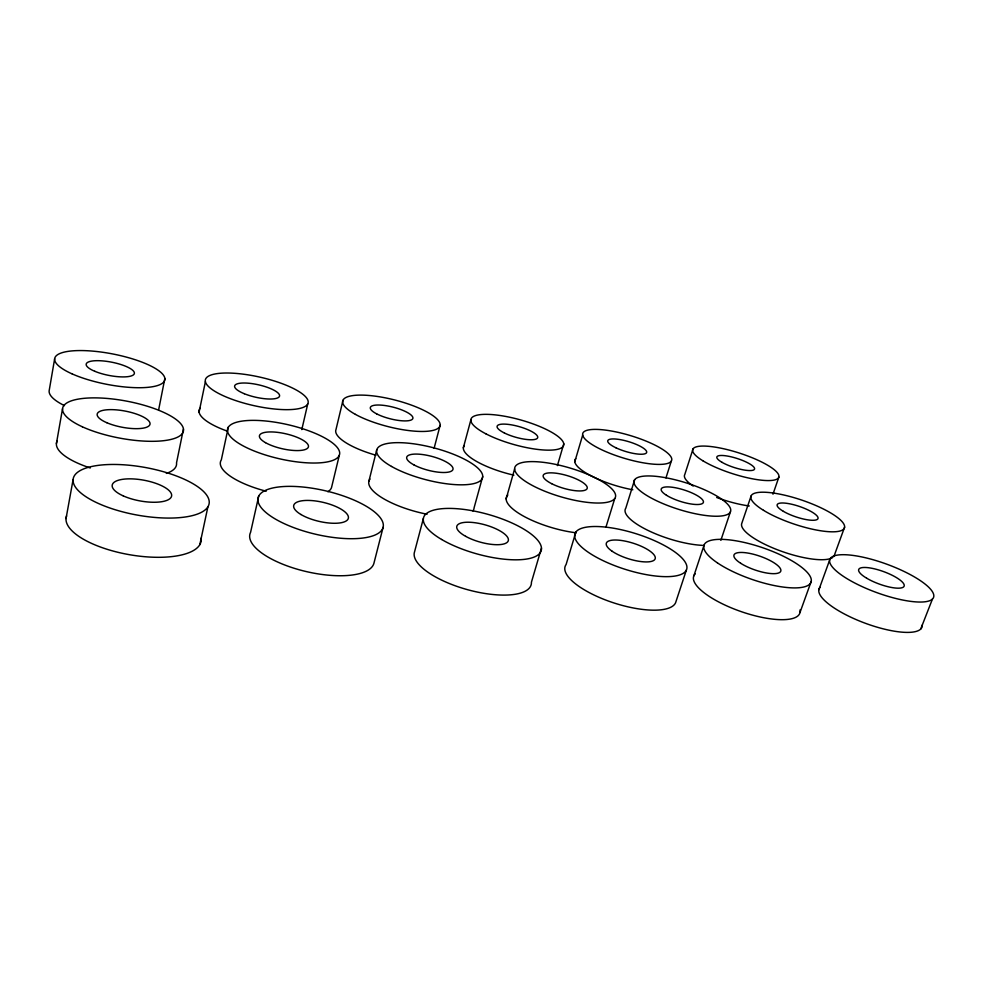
<?xml version="1.0" encoding="UTF-8"?>
<svg xmlns="http://www.w3.org/2000/svg" width="983" height="983" viewBox="0 0 983 983"><rect width="100%" height="100%" fill="white"/><g stroke="black" fill="none" stroke-linecap="round" stroke-linejoin="round"><path stroke-width="1.47" d="M54.655 358.758L49.15 390.792A55.675 16.465 10.7 0 0 64.497 405.623M56.412 443.579L62.531 408.719M66.033 518.569L73.049 479.79M158.693 409.604L164.849 378.455M183.428 429.079L176.522 462.895A60.983 19.979 10.4 0 1 166.348 473.413M199.07 412.209L205.398 381.625M199.832 544.643L207.904 506.81A69.093 24.133 10.4 0 0 119.226 464.566A69.093 24.133 10.4 0 0 96.236 502.46A69.093 24.133 10.4 0 0 207.904 506.81M228.363 427.027L221.322 459.884A57.026 18.677 12.6 0 0 266.184 491.217M258.738 496.046L250.579 532.344A63.698 23.629 13 0 0 303.796 570.976A63.698 23.629 13 0 0 373.982 563.026L383.137 527.22A64.239 22.277 13.2 0 0 293.856 486.425A64.239 22.277 13.2 0 0 284.824 523.927A64.239 22.277 13.2 0 0 383.137 527.22M301.806 429.596L307.753 403.878A52.64 14.561 12.7 0 0 237.161 373.503A52.64 14.561 12.7 0 0 225.353 396.641A52.64 14.561 12.7 0 0 307.753 403.878M342.969 400.376L336.002 429.497A49.863 14.61 14.2 0 0 375.936 455.215M339.332 455.19A57.456 17.571 12.8 0 1 250.198 449.317A57.456 17.571 12.8 0 1 261.073 420.626A57.456 17.571 12.8 0 1 339.332 455.19L331.504 487.642A57.026 18.677 12.6 0 1 327.917 491.77M368.92 481.117L376.772 449.673M434.081 448.371L440.138 425.32M423.39 518.422L414.248 552.987A60.59 21.81 15.6 0 0 471.435 590.709A60.59 21.81 15.6 0 0 531.422 582.243L541.461 548.121M463.349 447.781L470.869 419.864M482.69 476.632L474.113 507.707A54.298 17.461 14.7 0 1 472.872 510.927M506.147 498.909L514.625 468.879M557.41 465.586L563.787 443.775M574.785 461.777L582.698 435.039M575.903 531.963L566.097 564.537A58.169 19.783 17.8 0 0 610.32 601.731A58.169 19.783 17.8 0 0 675.604 602.702L686.417 569.956A58.624 18.616 17.6 0 0 609.669 527.613A58.624 18.616 17.6 0 0 596.276 557.164A58.624 18.616 17.6 0 0 686.417 569.956M605.983 527.035L614.756 498.528A52.455 15.101 16.4 0 0 548.465 463.054A52.455 15.101 16.4 0 0 532.184 485.381A52.455 15.101 16.4 0 0 614.756 498.528M634.649 479.692L625.802 508.15A50.268 14.659 17.8 0 0 648.116 530.476A50.268 14.659 17.8 0 0 702.464 545.356M665.946 477.947L671.303 461.101A46.434 11.747 16.8 0 0 610.885 430.923A46.434 11.747 16.8 0 0 599.458 448.678A46.434 11.747 16.8 0 0 671.303 461.101M693.027 448.961L684.795 474.494A44.935 11.575 18 0 0 693.162 486.032M693.863 575.841L704.172 544.852M720.858 540.318L730.455 511.725A50.612 13.762 17.6 0 0 662.788 477.234A50.612 13.762 17.6 0 0 653.756 499.364A50.612 13.762 17.6 0 0 730.455 511.725M751.037 496.12L741.772 523.411A49.003 13.406 18.9 0 0 778.831 550.308A49.003 13.406 18.9 0 0 832.552 557.582M772.97 494.216L778.868 477.111M800.039 612.397L811.27 581.248M818.827 589.886L829.578 560.273M844.594 527.146L834.616 554.559A49.003 13.406 18.9 0 1 833.596 556.71M920.715 629.059L932.437 599.065A55.269 15.077 20.1 0 0 866.859 558.086A55.269 15.077 20.1 0 0 845.822 577.93A55.269 15.077 20.1 0 0 932.437 599.065M800.002 609.927A56.191 17.78 19.2 0 1 741.673 611.782A56.191 17.78 19.2 0 1 695.227 573.888M201.085 538.143A68.491 25.583 10 0 1 131.12 554.977A68.491 25.583 10 0 1 66.586 515.915M922.214 625.102A54.876 16.035 20.4 0 1 865.372 623.283A54.876 16.035 20.4 0 1 820.019 587.379M576.259 532.811A52.099 16.072 16.5 0 1 523.546 516.161A52.099 16.072 16.5 0 1 507.842 495.051M90.276 467.969A60.983 19.979 10.4 0 1 57.174 441.048M427.089 514.232A54.298 17.461 14.7 0 1 370.013 479.053M632.806 489.78A46.152 12.533 16.9 0 1 589.345 474.924A46.152 12.533 16.9 0 1 575.743 458.668M749.292 505.962A44.935 11.575 18 0 1 716.668 497.496M513.888 475.17A47.835 13.59 15.7 0 1 464.295 445.582M226.999 431.021A52.271 15.507 12.5 0 1 200.065 408.252M300.933 514.502A28.077 9.732 13.2 0 0 347.245 520.142A28.077 9.732 13.2 0 0 314.916 500.888A28.077 9.732 13.2 0 0 300.933 514.502M465.647 536.325A26.713 8.97 15.6 0 0 507.941 541.461A26.713 8.97 15.6 0 0 474.125 522.624A26.713 8.97 15.6 0 0 465.647 536.325M441.6 539.458A61.093 20.532 15.6 0 0 539.814 553.232A61.093 20.532 15.6 0 0 465.745 509.661A61.093 20.532 15.6 0 0 441.6 539.458M740.69 563.284A24.747 7.311 19 0 0 780.084 572.131A24.747 7.311 19 0 0 751.405 553.761A24.747 7.311 19 0 0 740.69 563.284M717.443 562.89A56.596 16.711 19 0 0 808.665 584.996A56.596 16.711 19 0 0 746.539 542.997A56.596 16.711 19 0 0 717.443 562.89M123.293 495.911A30.203 10.543 10.4 0 0 171.312 496.919A30.203 10.543 10.4 0 0 131.058 478.856A30.203 10.543 10.4 0 0 123.293 495.911M866.625 578.176A24.17 6.586 20.1 0 0 903.869 586.605A24.17 6.586 20.1 0 0 873.813 568.69A24.17 6.586 20.1 0 0 866.625 578.176M611.905 551.082A25.632 8.134 17.6 0 0 653.818 560.396A25.632 8.134 17.6 0 0 626.589 541.424A25.632 8.134 17.6 0 0 611.905 551.082M551.647 483.673A22.941 6.598 16.4 0 0 587.072 488.686A22.941 6.598 16.4 0 0 556.845 473.315A22.941 6.598 16.4 0 0 551.647 483.673M265.496 442.657A25.116 7.68 12.8 0 0 307.188 448.543A25.116 7.68 12.8 0 0 279.074 432.557A25.116 7.68 12.8 0 0 265.496 442.657M783.377 511.344A21.565 5.505 18.7 0 0 817.487 519.27A21.565 5.505 18.7 0 0 791.856 504.279A21.565 5.505 18.7 0 0 783.377 511.344M763.496 510.312A49.322 12.582 18.7 0 0 842.591 529.96A49.322 12.582 18.7 0 0 787.076 495.776A49.322 12.582 18.7 0 0 763.496 510.312M666.474 495.272A22.13 6.021 17.6 0 0 702.378 503.554A22.13 6.021 17.6 0 0 677.975 488.293A22.13 6.021 17.6 0 0 666.474 495.272M106.815 422.715A26.873 8.22 10.8 0 0 149.711 424.988A26.873 8.22 10.8 0 0 114.335 409.727A26.873 8.22 10.8 0 0 106.815 422.715M82.375 426.806A61.474 18.812 10.7 0 0 182.125 433.786A61.474 18.812 10.7 0 0 104.481 398.238A61.474 18.812 10.7 0 0 82.375 426.806M413.978 464.922A23.924 7.176 14.7 0 0 452.426 470.353A23.924 7.176 14.7 0 0 423.071 454.613A23.924 7.176 14.7 0 0 413.978 464.922M391.492 466.434A54.704 16.416 14.7 0 0 480.65 480.527A54.704 16.416 14.7 0 0 416.743 444.267A54.704 16.416 14.7 0 0 391.492 466.434M615.899 447.769A20.311 5.136 16.8 0 0 646.617 452.561A20.311 5.136 16.8 0 0 619.118 439.45A20.311 5.136 16.8 0 0 615.899 447.769M722.087 462.366A19.771 4.743 17.8 0 0 753.85 469.862A19.771 4.743 17.8 0 0 731.254 456.849A19.771 4.743 17.8 0 0 722.087 462.366M703.029 460.867A45.206 10.85 17.8 0 0 776.533 479.335A45.206 10.85 17.8 0 0 727.887 449.772A45.206 10.85 17.8 0 0 703.029 460.867M376.636 413.843A21.945 5.996 14.3 0 0 412.258 419.348A21.945 5.996 14.3 0 0 385.975 405.684A21.945 5.996 14.3 0 0 376.636 413.843M355.416 414.384A50.194 13.725 14.3 0 0 437.902 428.428A50.194 13.725 14.3 0 0 380.949 397.034A50.194 13.725 14.3 0 0 355.416 414.384M504.414 432.999A21.048 5.579 15.7 0 0 537.455 438.111A21.048 5.579 15.7 0 0 510.398 424.681A21.048 5.579 15.7 0 0 504.414 432.999M485.774 433.761A48.142 12.754 15.7 0 0 562.669 446.933A48.142 12.754 15.7 0 0 503.566 416.055A48.142 12.754 15.7 0 0 485.774 433.761M244.288 393.716A23.014 6.365 12.7 0 0 279.516 396.198A23.014 6.365 12.7 0 0 247.483 383.137A23.014 6.365 12.7 0 0 244.288 393.716M94.786 371.291A24.526 6.758 11 0 0 134.02 374.253A24.526 6.758 11 0 0 102.035 360.859A24.526 6.758 11 0 0 94.786 371.291M72.263 373.958A56.08 15.47 11 0 0 163.51 382.276A56.08 15.47 11 0 0 93.508 351.189A56.08 15.47 11 0 0 72.263 373.958"/></g></svg>
